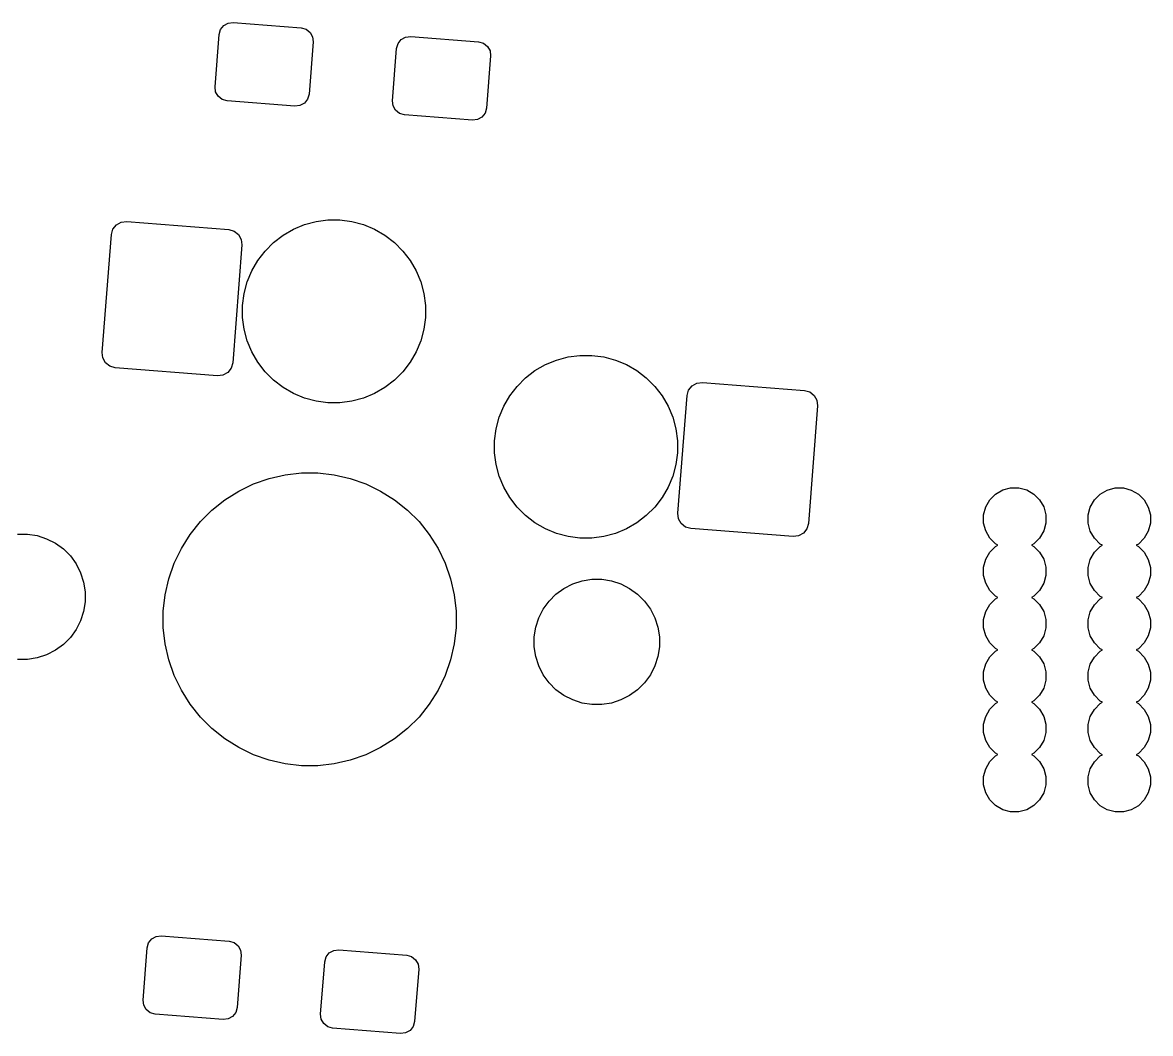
# Model space of a CAD drawing. Extents: x -173 to 103, y -39 to 59.
# Drawn here: x -75.48 to -53.94, y -7.91 to 11.4 of the extents above; entities that cross this region are included whole.
import ezdxf

# ---------------------------------------------------------------- set-up
doc = ezdxf.new("R2010")
doc.units = 0
doc.layers.add('BLACK', color=7, linetype='CONTINUOUS')

msp = doc.modelspace()

# ---------------------------------------------------------------- linework, layer by layer
at = {"layer": 'BLACK', "linetype": 'CONTINUOUS'}
for p, q in [((-71.728934, 11.170084), (-71.702456, 11.263967)), ((-71.702456, 11.263967), (-71.642067, 11.340571)), ((-71.642067, 11.340571), (-71.556959, 11.388233)), ((-71.556959, 11.388233), (-71.46009, 11.399698)), ((-71.46009, 11.399698), (-70.164097, 11.297702)), ((-70.164097, 11.297702), (-70.070214, 11.271224)), ((-70.070214, 11.271224), (-69.99361, 11.210835)), ((-69.99361, 11.210835), (-69.945948, 11.125727)), ((-71.807393, 10.173167), (-71.728934, 11.170084)), ((-69.934483, 11.028857), (-70.012942, 10.03194)), ((-69.945948, 11.125727), (-69.934483, 11.028857)), ((-68.339416, 10.903324), (-68.312938, 10.997207)), ((-68.312938, 10.997207), (-68.252549, 11.073811)), ((-68.252549, 11.073811), (-68.167441, 11.121473)), ((-68.167441, 11.121473), (-68.070572, 11.132938)), ((-68.070572, 11.132938), (-66.774579, 11.030942)), ((-66.774579, 11.030942), (-66.680696, 11.004464)), ((-66.680696, 11.004464), (-66.604092, 10.944075)), ((-68.417875, 9.906407), (-68.339416, 10.903324)), ((-66.604092, 10.944075), (-66.55643, 10.858967)), ((-66.55643, 10.858967), (-66.544965, 10.762097)), ((-66.544965, 10.762097), (-66.623424, 9.76518)), ((-71.795928, 10.076297), (-71.807393, 10.173167)), ((-71.748266, 9.991189), (-71.795928, 10.076297)), ((-71.671662, 9.9308), (-71.748266, 9.991189)), ((-71.577779, 9.904322), (-71.671662, 9.9308)), ((-70.03942, 9.938057), (-70.099809, 9.861453)), ((-70.012942, 10.03194), (-70.03942, 9.938057)), ((-70.281786, 9.802326), (-71.577779, 9.904322)), ((-70.184917, 9.813791), (-70.281786, 9.802326)), ((-70.099809, 9.861453), (-70.184917, 9.813791)), ((-68.40641, 9.809537), (-68.417875, 9.906407)), ((-68.358748, 9.724429), (-68.40641, 9.809537)), ((-68.282144, 9.66404), (-68.358748, 9.724429)), ((-66.623424, 9.76518), (-66.649902, 9.671297)), ((-68.188261, 9.637562), (-68.282144, 9.66404)), ((-66.892268, 9.535566), (-68.188261, 9.637562)), ((-66.795399, 9.547031), (-66.892268, 9.535566)), ((-66.710291, 9.594693), (-66.795399, 9.547031)), ((-66.649902, 9.671297), (-66.710291, 9.594693)), ((-73.690738, 7.533203), (-73.59823, 7.58501)), ((-73.59823, 7.58501), (-73.492937, 7.597472)), ((-73.492937, 7.597472), (-71.542447, 7.443966)), ((-70.311096, 7.451339), (-70.09961, 7.53894)), ((-70.09961, 7.53894), (-69.878499, 7.598186)), ((-69.878499, 7.598186), (-69.651546, 7.628065)), ((-69.651546, 7.628065), (-69.422636, 7.628065)), ((-69.422636, 7.628065), (-69.195683, 7.598186)), ((-69.195683, 7.598186), (-68.974572, 7.53894)), ((-68.974572, 7.53894), (-68.763086, 7.451339)), ((-73.962203, 5.098327), (-73.785159, 7.347892)), ((-73.785159, 7.347892), (-73.756379, 7.449938)), ((-73.756379, 7.449938), (-73.690738, 7.533203)), ((-71.542447, 7.443966), (-71.4404, 7.415186)), ((-71.4404, 7.415186), (-71.357136, 7.349544)), ((-71.357136, 7.349544), (-71.305328, 7.257036)), ((-70.690946, 7.197532), (-70.509339, 7.336884)), ((-70.509339, 7.336884), (-70.311096, 7.451339)), ((-68.763086, 7.451339), (-68.564843, 7.336884)), ((-68.564843, 7.336884), (-68.383236, 7.197532)), ((-71.292867, 7.151743), (-71.469911, 4.902178)), ((-71.305328, 7.257036), (-71.292867, 7.151743)), ((-70.852811, 7.035667), (-70.690946, 7.197532)), ((-68.383236, 7.197532), (-68.221371, 7.035667)), ((-70.992163, 6.85406), (-70.852811, 7.035667)), ((-68.221371, 7.035667), (-68.082019, 6.85406)), ((-71.106618, 6.655817), (-70.992163, 6.85406)), ((-68.082019, 6.85406), (-67.967564, 6.655817)), ((-71.194219, 6.444331), (-71.106618, 6.655817)), ((-67.967564, 6.655817), (-67.879963, 6.444331)), ((-71.253465, 6.22322), (-71.194219, 6.444331)), ((-67.879963, 6.444331), (-67.820717, 6.22322)), ((-71.283344, 5.996267), (-71.253465, 6.22322)), ((-67.820717, 6.22322), (-67.790838, 5.996267)), ((-71.283344, 5.767357), (-71.283344, 5.996267)), ((-67.790838, 5.996267), (-67.790838, 5.767357)), ((-71.253465, 5.540404), (-71.283344, 5.767357)), ((-67.790838, 5.767357), (-67.820717, 5.540404)), ((-71.194219, 5.319293), (-71.253465, 5.540404)), ((-67.820717, 5.540404), (-67.879963, 5.319293)), ((-71.106618, 5.107807), (-71.194219, 5.319293)), ((-67.879963, 5.319293), (-67.967564, 5.107807)), ((-73.949742, 4.993034), (-73.962203, 5.098327)), ((-73.897934, 4.900526), (-73.949742, 4.993034)), ((-70.992163, 4.909564), (-71.106618, 5.107807)), ((-67.967564, 5.107807), (-68.082019, 4.909564)), ((-65.287634, 4.953427), (-65.066523, 5.012673)), ((-65.066523, 5.012673), (-64.83957, 5.042552)), ((-64.83957, 5.042552), (-64.61066, 5.042552)), ((-64.61066, 5.042552), (-64.383707, 5.012673)), ((-64.383707, 5.012673), (-64.162596, 4.953427)), ((-73.81467, 4.834884), (-73.897934, 4.900526)), ((-73.712623, 4.806104), (-73.81467, 4.834884)), ((-71.762133, 4.652598), (-73.712623, 4.806104)), ((-71.498691, 4.800132), (-71.564332, 4.716867)), ((-71.469911, 4.902178), (-71.498691, 4.800132)), ((-70.852811, 4.727957), (-70.992163, 4.909564)), ((-68.082019, 4.909564), (-68.221371, 4.727957)), ((-65.87897, 4.612019), (-65.697363, 4.751371)), ((-65.697363, 4.751371), (-65.49912, 4.865826)), ((-65.49912, 4.865826), (-65.287634, 4.953427)), ((-64.162596, 4.953427), (-63.95111, 4.865826)), ((-63.95111, 4.865826), (-63.752867, 4.751371)), ((-63.752867, 4.751371), (-63.57126, 4.612019)), ((-71.65684, 4.66506), (-71.762133, 4.652598)), ((-71.564332, 4.716867), (-71.65684, 4.66506)), ((-70.690946, 4.566092), (-70.852811, 4.727957)), ((-70.509339, 4.42674), (-70.690946, 4.566092)), ((-68.383236, 4.566092), (-68.564843, 4.42674)), ((-68.221371, 4.727957), (-68.383236, 4.566092)), ((-66.040835, 4.450154), (-65.87897, 4.612019)), ((-63.57126, 4.612019), (-63.409395, 4.450154)), ((-62.605366, 4.51305), (-62.500073, 4.525512)), ((-62.500073, 4.525512), (-60.549583, 4.372006)), ((-70.311096, 4.312285), (-70.509339, 4.42674)), ((-70.09961, 4.224684), (-70.311096, 4.312285)), ((-68.763086, 4.312285), (-68.974572, 4.224684)), ((-68.564843, 4.42674), (-68.763086, 4.312285)), ((-66.180187, 4.268547), (-66.040835, 4.450154)), ((-63.409395, 4.450154), (-63.270043, 4.268547)), ((-62.792295, 4.275932), (-62.763515, 4.377978)), ((-62.763515, 4.377978), (-62.697874, 4.461243)), ((-62.697874, 4.461243), (-62.605366, 4.51305)), ((-60.549583, 4.372006), (-60.447536, 4.343226)), ((-60.447536, 4.343226), (-60.364272, 4.277584)), ((-69.878499, 4.165438), (-70.09961, 4.224684)), ((-69.651546, 4.135559), (-69.878499, 4.165438)), ((-69.422636, 4.135559), (-69.651546, 4.135559)), ((-69.195683, 4.165438), (-69.422636, 4.135559)), ((-68.974572, 4.224684), (-69.195683, 4.165438)), ((-66.294642, 4.070304), (-66.180187, 4.268547)), ((-63.270043, 4.268547), (-63.155588, 4.070304)), ((-62.969339, 2.026367), (-62.792295, 4.275932)), ((-60.364272, 4.277584), (-60.312464, 4.185076)), ((-60.312464, 4.185076), (-60.300003, 4.079783)), ((-66.382243, 3.858818), (-66.294642, 4.070304)), ((-63.155588, 4.070304), (-63.067987, 3.858818)), ((-60.300003, 4.079783), (-60.477047, 1.830218)), ((-66.441489, 3.637707), (-66.382243, 3.858818)), ((-63.067987, 3.858818), (-63.008741, 3.637707)), ((-66.471368, 3.410754), (-66.441489, 3.637707)), ((-63.008741, 3.637707), (-62.978862, 3.410754)), ((-66.471368, 3.181844), (-66.471368, 3.410754)), ((-62.978862, 3.410754), (-62.978862, 3.181844)), ((-66.441489, 2.954891), (-66.471368, 3.181844)), ((-62.978862, 3.181844), (-63.008741, 2.954891)), ((-66.382243, 2.73378), (-66.441489, 2.954891)), ((-63.008741, 2.954891), (-63.067987, 2.73378)), ((-71.354413, 2.450626), (-71.071514, 2.586863)), ((-71.071514, 2.586863), (-70.775139, 2.690569)), ((-70.775139, 2.690569), (-70.469017, 2.760439)), ((-70.469017, 2.760439), (-70.156997, 2.795595)), ((-70.156997, 2.795595), (-69.843003, 2.795595)), ((-69.843003, 2.795595), (-69.530983, 2.760439)), ((-69.530983, 2.760439), (-69.224861, 2.690569)), ((-69.224861, 2.690569), (-68.928486, 2.586863)), ((-68.928486, 2.586863), (-68.645587, 2.450626)), ((-66.294642, 2.522294), (-66.382243, 2.73378)), ((-63.067987, 2.73378), (-63.155588, 2.522294)), ((-71.62028, 2.28357), (-71.354413, 2.450626)), ((-68.645587, 2.450626), (-68.37972, 2.28357)), ((-66.180187, 2.324051), (-66.294642, 2.522294)), ((-63.155588, 2.522294), (-63.270043, 2.324051)), ((-57.012616, 2.282516), (-56.901861, 2.393271)), ((-56.901861, 2.393271), (-56.766214, 2.471587)), ((-56.766214, 2.471587), (-56.61492, 2.512126)), ((-56.61492, 2.512126), (-56.458288, 2.512126)), ((-56.458288, 2.512126), (-56.306994, 2.471587)), ((-56.306994, 2.471587), (-56.171347, 2.393271)), ((-56.171347, 2.393271), (-56.060592, 2.282516)), ((-55.015409, 2.2799), (-54.904654, 2.390655)), ((-54.904654, 2.390655), (-54.769007, 2.468971)), ((-54.769007, 2.468971), (-54.617713, 2.50951)), ((-54.617713, 2.50951), (-54.461081, 2.50951)), ((-54.461081, 2.50951), (-54.309787, 2.468971)), ((-54.309787, 2.468971), (-54.17414, 2.390655)), ((-54.17414, 2.390655), (-54.063385, 2.2799)), ((-71.86577, 2.087798), (-71.62028, 2.28357)), ((-68.37972, 2.28357), (-68.13423, 2.087798)), ((-66.040835, 2.142444), (-66.180187, 2.324051)), ((-63.270043, 2.324051), (-63.409395, 2.142444)), ((-57.090932, 2.146869), (-57.012616, 2.282516)), ((-56.060592, 2.282516), (-55.982276, 2.146869)), ((-55.093725, 2.144253), (-55.015409, 2.2799)), ((-54.063385, 2.2799), (-53.985069, 2.144253)), ((-72.087798, 1.86577), (-71.86577, 2.087798)), ((-68.13423, 2.087798), (-67.912202, 1.86577)), ((-65.87897, 1.980579), (-66.040835, 2.142444)), ((-65.697363, 1.841227), (-65.87897, 1.980579)), ((-63.57126, 1.980579), (-63.752867, 1.841227)), ((-63.409395, 2.142444), (-63.57126, 1.980579)), ((-62.956878, 1.921074), (-62.969339, 2.026367)), ((-57.131471, 1.995575), (-57.090932, 2.146869)), ((-57.131471, 1.838943), (-57.131471, 1.995575)), ((-55.982276, 2.146869), (-55.941737, 1.995575)), ((-55.941737, 1.995575), (-55.941737, 1.838943)), ((-55.134264, 1.992959), (-55.093725, 2.144253)), ((-55.134264, 1.836327), (-55.134264, 1.992959)), ((-53.985069, 2.144253), (-53.94453, 1.992959)), ((-53.94453, 1.992959), (-53.94453, 1.836327)), ((-72.28357, 1.62028), (-72.087798, 1.86577)), ((-67.912202, 1.86577), (-67.71643, 1.62028)), ((-65.49912, 1.726772), (-65.697363, 1.841227)), ((-65.287634, 1.639171), (-65.49912, 1.726772)), ((-63.95111, 1.726772), (-64.162596, 1.639171)), ((-63.752867, 1.841227), (-63.95111, 1.726772)), ((-62.90507, 1.828566), (-62.956878, 1.921074)), ((-62.821806, 1.762924), (-62.90507, 1.828566)), ((-62.719759, 1.734144), (-62.821806, 1.762924)), ((-60.769269, 1.580638), (-62.719759, 1.734144)), ((-60.505827, 1.728172), (-60.571468, 1.644907)), ((-60.477047, 1.830218), (-60.505827, 1.728172)), ((-57.090932, 1.687649), (-57.131471, 1.838943)), ((-55.941737, 1.838943), (-55.982276, 1.687649)), ((-55.093725, 1.685033), (-55.134264, 1.836327)), ((-53.94453, 1.836327), (-53.985069, 1.685033)), ((-75.577196, 1.627826), (-75.388894, 1.627826)), ((-75.388894, 1.627826), (-75.202911, 1.598369)), ((-75.202911, 1.598369), (-75.023825, 1.54018)), ((-75.023825, 1.54018), (-74.856047, 1.454693)), ((-72.450626, 1.354413), (-72.28357, 1.62028)), ((-67.71643, 1.62028), (-67.549374, 1.354413)), ((-65.066523, 1.579925), (-65.287634, 1.639171)), ((-64.83957, 1.550046), (-65.066523, 1.579925)), ((-64.61066, 1.550046), (-64.83957, 1.550046)), ((-64.383707, 1.579925), (-64.61066, 1.550046)), ((-64.162596, 1.639171), (-64.383707, 1.579925)), ((-60.663976, 1.5931), (-60.769269, 1.580638)), ((-60.571468, 1.644907), (-60.663976, 1.5931)), ((-57.012616, 1.552002), (-57.090932, 1.687649)), ((-56.901861, 1.441247), (-57.012616, 1.552002)), ((-56.060592, 1.552002), (-56.171347, 1.441247)), ((-55.982276, 1.687649), (-56.060592, 1.552002)), ((-55.015409, 1.549386), (-55.093725, 1.685033)), ((-54.904654, 1.438631), (-55.015409, 1.549386)), ((-54.063385, 1.549386), (-54.17414, 1.438631)), ((-53.985069, 1.685033), (-54.063385, 1.549386)), ((-74.856047, 1.454693), (-74.703707, 1.344012)), ((-74.703707, 1.344012), (-74.570558, 1.210863)), ((-72.586863, 1.071514), (-72.450626, 1.354413)), ((-67.549374, 1.354413), (-67.413137, 1.071514)), ((-57.012616, 1.282516), (-56.901861, 1.393271)), ((-56.860312, 1.417259), (-56.901861, 1.441247)), ((-56.901861, 1.393271), (-56.860312, 1.417259)), ((-56.171347, 1.441247), (-56.212895, 1.417259)), ((-56.212895, 1.417259), (-56.171347, 1.393271)), ((-56.171347, 1.393271), (-56.060592, 1.282516)), ((-55.015409, 1.2799), (-54.904654, 1.390655)), ((-54.863105, 1.414643), (-54.904654, 1.438631)), ((-54.904654, 1.390655), (-54.863105, 1.414643)), ((-54.17414, 1.438631), (-54.215688, 1.414643)), ((-54.215688, 1.414643), (-54.17414, 1.390655)), ((-54.17414, 1.390655), (-54.063385, 1.2799)), ((-74.570558, 1.210863), (-74.459877, 1.058523)), ((-57.131471, 0.995575), (-57.090932, 1.146869)), ((-57.090932, 1.146869), (-57.012616, 1.282516)), ((-56.060592, 1.282516), (-55.982276, 1.146869)), ((-55.982276, 1.146869), (-55.941737, 0.995575)), ((-55.134264, 0.992959), (-55.093725, 1.144253)), ((-55.093725, 1.144253), (-55.015409, 1.2799)), ((-54.063385, 1.2799), (-53.985069, 1.144253)), ((-53.985069, 1.144253), (-53.94453, 0.992959)), ((-74.459877, 1.058523), (-74.37439, 0.890745)), ((-74.37439, 0.890745), (-74.316201, 0.711659)), ((-72.690569, 0.775139), (-72.586863, 1.071514)), ((-67.413137, 1.071514), (-67.309431, 0.775139)), ((-57.131471, 0.838943), (-57.131471, 0.995575)), ((-55.941737, 0.995575), (-55.941737, 0.838943)), ((-55.134264, 0.836327), (-55.134264, 0.992959)), ((-53.94453, 0.992959), (-53.94453, 0.836327)), ((-74.316201, 0.711659), (-74.286744, 0.525676)), ((-72.760439, 0.469017), (-72.690569, 0.775139)), ((-67.309431, 0.775139), (-67.239561, 0.469017)), ((-65.143953, 0.591643), (-64.976175, 0.67713)), ((-64.976175, 0.67713), (-64.797089, 0.735319)), ((-64.797089, 0.735319), (-64.611106, 0.764776)), ((-64.611106, 0.764776), (-64.422804, 0.764776)), ((-64.422804, 0.764776), (-64.236821, 0.735319)), ((-64.236821, 0.735319), (-64.057735, 0.67713)), ((-64.057735, 0.67713), (-63.889957, 0.591643)), ((-57.090932, 0.687649), (-57.131471, 0.838943)), ((-57.012616, 0.552002), (-57.090932, 0.687649)), ((-55.982276, 0.687649), (-56.060592, 0.552002)), ((-55.941737, 0.838943), (-55.982276, 0.687649)), ((-55.093725, 0.685033), (-55.134264, 0.836327)), ((-55.015409, 0.549386), (-55.093725, 0.685033)), ((-53.985069, 0.685033), (-54.063385, 0.549386)), ((-53.94453, 0.836327), (-53.985069, 0.685033)), ((-74.286744, 0.525676), (-74.286744, 0.337374)), ((-72.795595, 0.156997), (-72.760439, 0.469017)), ((-67.239561, 0.469017), (-67.204405, 0.156997)), ((-65.429442, 0.347813), (-65.296293, 0.480962)), ((-65.296293, 0.480962), (-65.143953, 0.591643)), ((-63.889957, 0.591643), (-63.737617, 0.480962)), ((-63.737617, 0.480962), (-63.604468, 0.347813)), ((-56.901861, 0.441247), (-57.012616, 0.552002)), ((-56.860312, 0.417259), (-56.901861, 0.441247)), ((-56.171347, 0.441247), (-56.212895, 0.417259)), ((-56.060592, 0.552002), (-56.171347, 0.441247)), ((-54.904654, 0.438631), (-55.015409, 0.549386)), ((-54.863105, 0.414643), (-54.904654, 0.438631)), ((-54.17414, 0.438631), (-54.215688, 0.414643)), ((-54.063385, 0.549386), (-54.17414, 0.438631)), ((-74.286744, 0.337374), (-74.316201, 0.151391)), ((-65.540123, 0.195473), (-65.429442, 0.347813)), ((-63.604468, 0.347813), (-63.493787, 0.195473)), ((-57.090932, 0.146869), (-57.012616, 0.282516)), ((-57.012616, 0.282516), (-56.901861, 0.393271)), ((-56.901861, 0.393271), (-56.860312, 0.417259)), ((-56.212895, 0.417259), (-56.171347, 0.393271)), ((-56.171347, 0.393271), (-56.060592, 0.282516)), ((-56.060592, 0.282516), (-55.982276, 0.146869)), ((-55.093725, 0.144253), (-55.015409, 0.2799)), ((-55.015409, 0.2799), (-54.904654, 0.390655)), ((-54.904654, 0.390655), (-54.863105, 0.414643)), ((-54.215688, 0.414643), (-54.17414, 0.390655)), ((-54.17414, 0.390655), (-54.063385, 0.2799)), ((-54.063385, 0.2799), (-53.985069, 0.144253)), ((-74.316201, 0.151391), (-74.37439, -0.027695)), ((-72.795595, -0.156997), (-72.795595, 0.156997)), ((-67.204405, 0.156997), (-67.204405, -0.156997)), ((-65.683799, -0.151391), (-65.62561, 0.027695)), ((-65.62561, 0.027695), (-65.540123, 0.195473)), ((-63.493787, 0.195473), (-63.4083, 0.027695)), ((-63.4083, 0.027695), (-63.350111, -0.151391)), ((-57.131471, -0.004425), (-57.090932, 0.146869)), ((-55.982276, 0.146869), (-55.941737, -0.004425)), ((-55.134264, -0.007041), (-55.093725, 0.144253)), ((-53.985069, 0.144253), (-53.94453, -0.007041)), ((-74.459877, -0.195473), (-74.570558, -0.347813)), ((-74.37439, -0.027695), (-74.459877, -0.195473)), ((-72.760439, -0.469017), (-72.795595, -0.156997)), ((-67.204405, -0.156997), (-67.239561, -0.469017)), ((-65.713256, -0.337374), (-65.683799, -0.151391)), ((-63.350111, -0.151391), (-63.320654, -0.337374)), ((-57.131471, -0.161057), (-57.131471, -0.004425)), ((-57.090932, -0.312351), (-57.131471, -0.161057)), ((-55.941737, -0.161057), (-55.982276, -0.312351)), ((-55.941737, -0.004425), (-55.941737, -0.161057)), ((-55.134264, -0.163673), (-55.134264, -0.007041)), ((-55.093725, -0.314967), (-55.134264, -0.163673)), ((-53.94453, -0.163673), (-53.985069, -0.314967)), ((-53.94453, -0.007041), (-53.94453, -0.163673)), ((-74.570558, -0.347813), (-74.703707, -0.480962)), ((-65.713256, -0.525676), (-65.713256, -0.337374)), ((-63.320654, -0.337374), (-63.320654, -0.525676)), ((-57.012616, -0.447998), (-57.090932, -0.312351)), ((-55.982276, -0.312351), (-56.060592, -0.447998)), ((-55.015409, -0.450614), (-55.093725, -0.314967)), ((-53.985069, -0.314967), (-54.063385, -0.450614)), ((-74.856047, -0.591643), (-75.023825, -0.67713)), ((-74.703707, -0.480962), (-74.856047, -0.591643)), ((-72.690569, -0.775139), (-72.760439, -0.469017)), ((-67.239561, -0.469017), (-67.309431, -0.775139)), ((-65.683799, -0.711659), (-65.713256, -0.525676)), ((-63.320654, -0.525676), (-63.350111, -0.711659)), ((-56.901861, -0.558753), (-57.012616, -0.447998)), ((-57.012616, -0.717484), (-56.901861, -0.606729)), ((-56.860312, -0.582741), (-56.901861, -0.558753)), ((-56.901861, -0.606729), (-56.860312, -0.582741)), ((-56.171347, -0.558753), (-56.212895, -0.582741)), ((-56.212895, -0.582741), (-56.171347, -0.606729)), ((-56.060592, -0.447998), (-56.171347, -0.558753)), ((-56.171347, -0.606729), (-56.060592, -0.717484)), ((-54.904654, -0.561369), (-55.015409, -0.450614)), ((-55.015409, -0.7201), (-54.904654, -0.609345)), ((-54.863105, -0.585357), (-54.904654, -0.561369)), ((-54.904654, -0.609345), (-54.863105, -0.585357)), ((-54.17414, -0.561369), (-54.215688, -0.585357)), ((-54.215688, -0.585357), (-54.17414, -0.609345)), ((-54.063385, -0.450614), (-54.17414, -0.561369)), ((-54.17414, -0.609345), (-54.063385, -0.7201)), ((-75.388894, -0.764776), (-75.577196, -0.764776)), ((-75.202911, -0.735319), (-75.388894, -0.764776)), ((-75.023825, -0.67713), (-75.202911, -0.735319)), ((-72.586863, -1.071514), (-72.690569, -0.775139)), ((-67.309431, -0.775139), (-67.413137, -1.071514)), ((-65.62561, -0.890745), (-65.683799, -0.711659)), ((-63.350111, -0.711659), (-63.4083, -0.890745)), ((-57.131471, -1.004425), (-57.090932, -0.853131)), ((-57.090932, -0.853131), (-57.012616, -0.717484)), ((-56.060592, -0.717484), (-55.982276, -0.853131)), ((-55.982276, -0.853131), (-55.941737, -1.004425)), ((-55.134264, -1.007041), (-55.093725, -0.855747)), ((-55.093725, -0.855747), (-55.015409, -0.7201)), ((-54.063385, -0.7201), (-53.985069, -0.855747)), ((-53.985069, -0.855747), (-53.94453, -1.007041)), ((-72.450626, -1.354413), (-72.586863, -1.071514)), ((-67.413137, -1.071514), (-67.549374, -1.354413)), ((-65.540123, -1.058523), (-65.62561, -0.890745)), ((-65.429442, -1.210863), (-65.540123, -1.058523)), ((-63.493787, -1.058523), (-63.604468, -1.210863)), ((-63.4083, -0.890745), (-63.493787, -1.058523)), ((-57.131471, -1.161057), (-57.131471, -1.004425)), ((-55.941737, -1.004425), (-55.941737, -1.161057)), ((-55.134264, -1.163673), (-55.134264, -1.007041)), ((-53.94453, -1.007041), (-53.94453, -1.163673)), ((-65.296293, -1.344012), (-65.429442, -1.210863)), ((-63.604468, -1.210863), (-63.737617, -1.344012)), ((-57.090932, -1.312351), (-57.131471, -1.161057)), ((-55.941737, -1.161057), (-55.982276, -1.312351)), ((-55.093725, -1.314967), (-55.134264, -1.163673)), ((-53.94453, -1.163673), (-53.985069, -1.314967)), ((-72.28357, -1.62028), (-72.450626, -1.354413)), ((-67.549374, -1.354413), (-67.71643, -1.62028)), ((-65.143953, -1.454693), (-65.296293, -1.344012)), ((-64.976175, -1.54018), (-65.143953, -1.454693)), ((-63.889957, -1.454693), (-64.057735, -1.54018)), ((-63.737617, -1.344012), (-63.889957, -1.454693)), ((-57.012616, -1.447998), (-57.090932, -1.312351)), ((-56.901861, -1.558753), (-57.012616, -1.447998)), ((-56.060592, -1.447998), (-56.171347, -1.558753)), ((-55.982276, -1.312351), (-56.060592, -1.447998)), ((-55.015409, -1.450614), (-55.093725, -1.314967)), ((-54.904654, -1.561369), (-55.015409, -1.450614)), ((-54.063385, -1.450614), (-54.17414, -1.561369)), ((-53.985069, -1.314967), (-54.063385, -1.450614)), ((-72.087798, -1.86577), (-72.28357, -1.62028)), ((-67.71643, -1.62028), (-67.912202, -1.86577)), ((-64.797089, -1.598369), (-64.976175, -1.54018)), ((-64.611106, -1.627826), (-64.797089, -1.598369)), ((-64.422804, -1.627826), (-64.611106, -1.627826)), ((-64.236821, -1.598369), (-64.422804, -1.627826)), ((-64.057735, -1.54018), (-64.236821, -1.598369)), ((-57.090932, -1.853131), (-57.012616, -1.717484)), ((-57.012616, -1.717484), (-56.901861, -1.606729)), ((-56.860312, -1.582741), (-56.901861, -1.558753)), ((-56.901861, -1.606729), (-56.860312, -1.582741)), ((-56.171347, -1.558753), (-56.212895, -1.582741)), ((-56.212895, -1.582741), (-56.171347, -1.606729)), ((-56.171347, -1.606729), (-56.060592, -1.717484)), ((-56.060592, -1.717484), (-55.982276, -1.853131)), ((-55.093725, -1.855747), (-55.015409, -1.7201)), ((-55.015409, -1.7201), (-54.904654, -1.609345)), ((-54.863105, -1.585357), (-54.904654, -1.561369)), ((-54.904654, -1.609345), (-54.863105, -1.585357)), ((-54.17414, -1.561369), (-54.215688, -1.585357)), ((-54.215688, -1.585357), (-54.17414, -1.609345)), ((-54.17414, -1.609345), (-54.063385, -1.7201)), ((-54.063385, -1.7201), (-53.985069, -1.855747)), ((-71.86577, -2.087798), (-72.087798, -1.86577)), ((-67.912202, -1.86577), (-68.13423, -2.087798)), ((-57.131471, -2.004425), (-57.090932, -1.853131)), ((-55.982276, -1.853131), (-55.941737, -2.004425)), ((-55.134264, -2.007041), (-55.093725, -1.855747)), ((-53.985069, -1.855747), (-53.94453, -2.007041)), ((-71.62028, -2.28357), (-71.86577, -2.087798)), ((-68.13423, -2.087798), (-68.37972, -2.28357)), ((-57.131471, -2.161057), (-57.131471, -2.004425)), ((-55.941737, -2.004425), (-55.941737, -2.161057)), ((-55.134264, -2.163673), (-55.134264, -2.007041)), ((-53.94453, -2.007041), (-53.94453, -2.163673)), ((-71.354413, -2.450626), (-71.62028, -2.28357)), ((-68.37972, -2.28357), (-68.645587, -2.450626)), ((-57.090932, -2.312351), (-57.131471, -2.161057)), ((-57.012616, -2.447998), (-57.090932, -2.312351)), ((-55.982276, -2.312351), (-56.060592, -2.447998)), ((-55.941737, -2.161057), (-55.982276, -2.312351)), ((-55.093725, -2.314967), (-55.134264, -2.163673)), ((-55.015409, -2.450614), (-55.093725, -2.314967)), ((-53.985069, -2.314967), (-54.063385, -2.450614)), ((-53.94453, -2.163673), (-53.985069, -2.314967)), ((-71.071514, -2.586863), (-71.354413, -2.450626)), ((-68.645587, -2.450626), (-68.928486, -2.586863)), ((-56.901861, -2.558753), (-57.012616, -2.447998)), ((-56.860312, -2.582741), (-56.901861, -2.558753)), ((-56.901861, -2.606729), (-56.860312, -2.582741)), ((-56.171347, -2.558753), (-56.212895, -2.582741)), ((-56.212895, -2.582741), (-56.171347, -2.606729)), ((-56.060592, -2.447998), (-56.171347, -2.558753)), ((-54.904654, -2.561369), (-55.015409, -2.450614)), ((-54.863105, -2.585357), (-54.904654, -2.561369)), ((-54.17414, -2.561369), (-54.215688, -2.585357)), ((-54.063385, -2.450614), (-54.17414, -2.561369)), ((-70.775139, -2.690569), (-71.071514, -2.586863)), ((-70.469017, -2.760439), (-70.775139, -2.690569)), ((-70.156997, -2.795595), (-70.469017, -2.760439)), ((-69.843003, -2.795595), (-70.156997, -2.795595)), ((-69.530983, -2.760439), (-69.843003, -2.795595)), ((-69.224861, -2.690569), (-69.530983, -2.760439)), ((-68.928486, -2.586863), (-69.224861, -2.690569)), ((-57.090932, -2.853131), (-57.012616, -2.717484)), ((-57.012616, -2.717484), (-56.901861, -2.606729)), ((-56.171347, -2.606729), (-56.060592, -2.717484)), ((-56.060592, -2.717484), (-55.982276, -2.853131)), ((-55.093725, -2.855747), (-55.015409, -2.7201)), ((-55.015409, -2.7201), (-54.904654, -2.609345)), ((-54.904654, -2.609345), (-54.863105, -2.585357)), ((-54.215688, -2.585357), (-54.17414, -2.609345)), ((-54.17414, -2.609345), (-54.063385, -2.7201)), ((-54.063385, -2.7201), (-53.985069, -2.855747)), ((-57.131471, -3.004425), (-57.090932, -2.853131)), ((-57.131471, -3.161057), (-57.131471, -3.004425)), ((-55.982276, -2.853131), (-55.941737, -3.004425)), ((-55.941737, -3.004425), (-55.941737, -3.161057)), ((-55.134264, -3.007041), (-55.093725, -2.855747)), ((-55.134264, -3.163673), (-55.134264, -3.007041)), ((-53.985069, -2.855747), (-53.94453, -3.007041)), ((-53.94453, -3.007041), (-53.94453, -3.163673)), ((-57.090932, -3.312351), (-57.131471, -3.161057)), ((-55.941737, -3.161057), (-55.982276, -3.312351)), ((-55.093725, -3.314967), (-55.134264, -3.163673)), ((-53.94453, -3.163673), (-53.985069, -3.314967)), ((-57.012616, -3.447998), (-57.090932, -3.312351)), ((-55.982276, -3.312351), (-56.060592, -3.447998)), ((-55.015409, -3.450614), (-55.093725, -3.314967)), ((-53.985069, -3.314967), (-54.063385, -3.450614)), ((-56.901861, -3.558753), (-57.012616, -3.447998)), ((-56.766214, -3.637069), (-56.901861, -3.558753)), ((-56.61492, -3.677608), (-56.766214, -3.637069)), ((-56.306994, -3.637069), (-56.458288, -3.677608)), ((-56.171347, -3.558753), (-56.306994, -3.637069)), ((-56.060592, -3.447998), (-56.171347, -3.558753)), ((-54.904654, -3.561369), (-55.015409, -3.450614)), ((-54.769007, -3.639685), (-54.904654, -3.561369)), ((-54.617713, -3.680224), (-54.769007, -3.639685)), ((-54.309787, -3.639685), (-54.461081, -3.680224)), ((-54.17414, -3.561369), (-54.309787, -3.639685)), ((-54.063385, -3.450614), (-54.17414, -3.561369)), ((-56.458288, -3.677608), (-56.61492, -3.677608)), ((-54.461081, -3.680224), (-54.617713, -3.680224)), ((-73.101969, -6.275969), (-73.075491, -6.182086)), ((-73.075491, -6.182086), (-73.015102, -6.105482)), ((-73.015102, -6.105482), (-72.929994, -6.05782)), ((-72.929994, -6.05782), (-72.833125, -6.046355)), ((-72.833125, -6.046355), (-71.537132, -6.148351)), ((-71.537132, -6.148351), (-71.443249, -6.174829)), ((-71.443249, -6.174829), (-71.366645, -6.235218)), ((-71.366645, -6.235218), (-71.318983, -6.320326)), ((-73.180428, -7.272886), (-73.101969, -6.275969)), ((-71.307518, -6.417196), (-71.385977, -7.414113)), ((-71.318983, -6.320326), (-71.307518, -6.417196)), ((-69.712451, -6.542729), (-69.685973, -6.448846)), ((-69.685973, -6.448846), (-69.625584, -6.372242)), ((-69.625584, -6.372242), (-69.540476, -6.32458)), ((-69.540476, -6.32458), (-69.443607, -6.313115)), ((-69.443607, -6.313115), (-68.147614, -6.415111)), ((-68.147614, -6.415111), (-68.053731, -6.441589)), ((-68.053731, -6.441589), (-67.977127, -6.501978)), ((-69.79091, -7.539646), (-69.712451, -6.542729)), ((-67.977127, -6.501978), (-67.929465, -6.587086)), ((-67.929465, -6.587086), (-67.918, -6.683956)), ((-67.918, -6.683956), (-67.996459, -7.680873)), ((-73.168963, -7.369756), (-73.180428, -7.272886)), ((-73.121301, -7.454864), (-73.168963, -7.369756)), ((-73.044697, -7.515253), (-73.121301, -7.454864)), ((-72.950814, -7.541731), (-73.044697, -7.515253)), ((-71.412455, -7.507996), (-71.472844, -7.5846)), ((-71.385977, -7.414113), (-71.412455, -7.507996)), ((-71.654821, -7.643727), (-72.950814, -7.541731)), ((-71.557952, -7.632262), (-71.654821, -7.643727)), ((-71.472844, -7.5846), (-71.557952, -7.632262)), ((-69.779445, -7.636516), (-69.79091, -7.539646)), ((-69.731783, -7.721624), (-69.779445, -7.636516)), ((-69.655179, -7.782013), (-69.731783, -7.721624)), ((-67.996459, -7.680873), (-68.022937, -7.774756)), ((-69.561296, -7.808491), (-69.655179, -7.782013)), ((-68.265303, -7.910487), (-69.561296, -7.808491)), ((-68.168434, -7.899022), (-68.265303, -7.910487)), ((-68.083326, -7.85136), (-68.168434, -7.899022)), ((-68.022937, -7.774756), (-68.083326, -7.85136))]:
    msp.add_line(p, q, dxfattribs=at)

doc.saveas('drawing.dxf')
